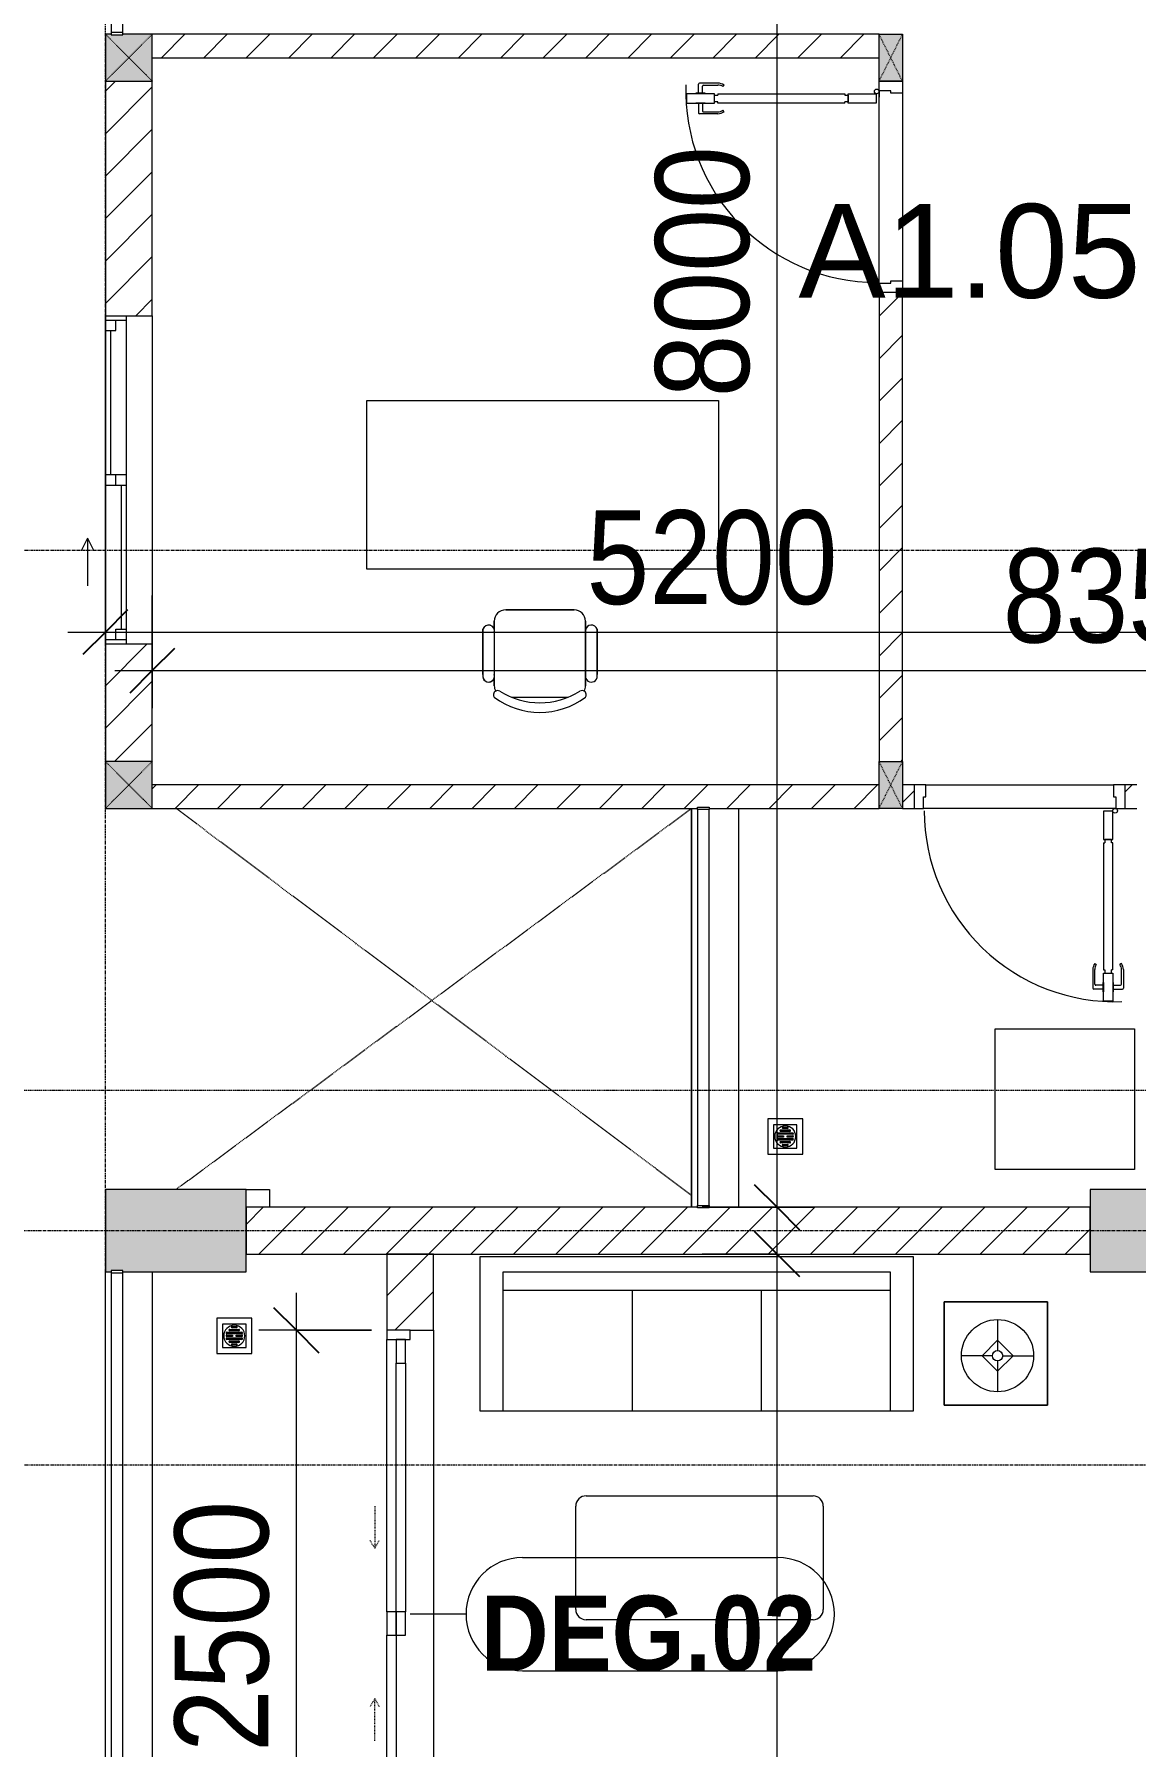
# Model space of a CAD drawing. Header units: millimetres. Extents: x 1591 to 239243, y -15958 to 82755.
# Drawn here: x 135348 to 140046, y 23337 to 30637 of the extents above; entities that cross this region are included whole.
import ezdxf

# ---------------------------------------------------------------- set-up
doc = ezdxf.new("R2010")
doc.units = ezdxf.units.MM
for name, pattern in [('Dash Dot 3_16_', [7.9375, 4.7625, -1.5875, 0, -1.5875]), ('Dash_2_', [6, 3, -3]), ('Demolished', [7.14375, 4.7625, -2.38125]), ('Grid Line', [22.225, 12.7, -3.175, 3.175, -3.175])]:
    doc.linetypes.add(name, pattern=pattern)
for name, color, linetype, lineweight in [('0-1', 250, 'Continuous', 5), ('A-ANNO-DIMS', 211, 'Continuous', 9), ('A-ANNO-DIMS-160', 211, 'Continuous', 9), ('A-AREA-IDEN', 2, 'Continuous', 9), ('A-DETL-DEMO', 6, 'Demolished', 9), ('A-DETL-GENF-1', 9, 'Continuous', 9), ('A-DOOR', 31, 'Continuous', 9), ('A-DOOR-1', 254, 'Continuous', 9), ('A-DOOR-2', 9, 'Continuous', 9), ('A-DOOR-FRAM', 31, 'Continuous', 9), ('A-DOOR-HDLN', 31, 'Dash_2_', 9), ('A-DOOR-IDEN', 31, 'Continuous', 9), ('A-FLOR-1', 7, 'Continuous', 9), ('A-FLOR-2', 9, 'Continuous', 9), ('A-FLOR-HRAL', 11, 'Continuous', 9), ('A-FLOR-HRAL-1', 254, 'Continuous', 9), ('A-FLOR-HRAL-2', 9, 'Continuous', 9), ('A-GLAZ', 151, 'Continuous', 9), ('A-WALL', 113, 'Continuous', 9), ('A-WALL-1', 253, 'Continuous', 18), ('A-WALL-2', 9, 'Continuous', 9), ('A-WALL-3', 113, 'Continuous', 18), ('A-WALL-PATT-1', 10, 'Continuous', 9), ('A-WALL-PATT-2', 111, 'Continuous', 9), ('G-ANNO-SYMB-1', 111, 'Dash Dot 3_16_', 18), ('G-IMPT-1', 254, 'Continuous', 9), ('I-FURN', 30, 'Continuous', 9), ('I-FURN-1', 254, 'Continuous', 9), ('M-EQPM-1', 254, 'Continuous', 9), ('S-COLS', 52, 'Continuous', 9), ('S-COLS-1', 52, 'Continuous', 5), ('S-COLS-2', 250, 'Continuous', 18), ('S-COLS-3', 7, 'Continuous', 9), ('S-COLS-4', 254, 'Continuous', 9), ('S-COLS-5', 253, 'Continuous', 18), ('S-COLS-6', 52, 'Continuous', 18), ('S-COLS-HDLN', 52, 'Dash_2_', 9), ('S-COLS-HDLN-1', 9, 'Dash_2_', 9), ('S-GRID-1', 1, 'Grid Line', 9)]:
    doc.layers.add(name, color=color, linetype=linetype, lineweight=lineweight)
doc.styles.add('Arial_9', font='arial_0.ttf', dxfattribs={"height": 400})
doc.styles.add('Arial_B_4', font='arialbd_0.ttf', dxfattribs={"width": 0.9, "height": 320})
doc.styles.add('UTM Avo', font='UTM Avo.ttf', dxfattribs={"width": 0.9, "height": 400})
doc.dimstyles.new('1_Dim_chi_tiet_2_5', dxfattribs={"dimscale": 304.8, "dimtxt": 399.720379, "dimasz": 0.629921, "dimexe": 0.524934, "dimexo": 0.0625, "dimgap": 0.052493, "dimtad": 1, "dimdec": 0, "dimrnd": 5, "dimzin": 0, "dimdsep": 46, "dimtxsty": 'UTM Avo', "dimblk1": 'OBLIQUE', "dimblk2": 'OBLIQUE', "dimsah": 1, "dimcen": 0.09, "dimdle": 0.524934, "dimazin": 0, "dimtfac": 1, "dimtdec": 4, "dimtix": 1, "dimtmove": 0, "dimatfit": 3, "dimfxl": 1.049869, "dimfxlon": 1, "dimtvp": 1, "dimtolj": 1, "dimtzin": 0, "dimarcsym": 2})
doc.dimstyles.new('1_Dim_chi_tiet_2_5_1', dxfattribs={"dimscale": 304.8, "dimtxt": 399.720379, "dimasz": 0.629921, "dimexe": 0.524934, "dimexo": 0.0625, "dimgap": 0.052493, "dimtad": 1, "dimdec": 0, "dimrnd": 5, "dimzin": 0, "dimdsep": 46, "dimtxsty": 'UTM Avo', "dimblk1": 'OBLIQUE', "dimblk2": 'OBLIQUE', "dimsah": 1, "dimcen": 0.09, "dimdle": 0.524934, "dimazin": 0, "dimtfac": 1, "dimtdec": 4, "dimtix": 1, "dimtmove": 0, "dimatfit": 3, "dimfxl": 1.049869, "dimfxlon": 1, "dimtvp": 1, "dimtolj": 1, "dimtzin": 0, "dimarcsym": 2})
pattern_1 = [(45, (0, 0), (-90.50967, 90.50967), [])]
pattern_2 = [(45, (101998.83, 0), (-90.50967, 90.50967), [])]

# ---------------------------------------------------------------- blocks, each defined once
blk = doc.blocks.new('NCV_TKTC_KET CAU_rvt-1-TKCS_MB TẦNG 5')
at = {"layer": 'S-COLS-1'}
for points in [[(33652.6, 25361.9), (33677.6, 25361.9), (33677.6, 25366.9), (33727.6, 25366.9), (33727.6, 25361.9), (34252.6, 25361.9), (34252.6, 25711.9), (33652.6, 25711.9), (33652.6, 25636.8)], [(37852.6, 25361.9), (38852.6, 25361.9), (38852.6, 25711.9), (37852.6, 25711.9), (37852.6, 25361.9)]]:
    blk.add_hatch(color=256, dxfattribs=at).paths.add_polyline_path(points)
at = {"layer": 'A-FLOR-1'}
for p, q in [((33652.6, 30437.4), (33652.6, 27536.9)), ((36152.5, 27336.9), (36152.5, 25636.9))]:
    blk.add_line(p, q, dxfattribs=at)
at = {"layer": 'S-COLS-2'}
for p, q in [((34252.6, 25711.9), (33652.6, 25711.9)), ((33652.6, 25711.9), (33652.6, 25361.9)), ((34252.6, 25361.9), (34252.6, 25711.9)), ((38852.6, 25711.9), (37852.6, 25711.9)), ((37852.6, 25711.9), (37852.6, 25361.9)), ((33652.6, 25361.9), (33677.6, 25361.9)), ((33727.6, 25361.9), (34252.6, 25361.9)), ((37852.6, 25361.9), (38852.6, 25361.9))]:
    blk.add_line(p, q, dxfattribs=at)
at = {"layer": 'S-COLS-3'}
for p, q in [((34252.6, 25711.9), (34352.6, 25711.9)), ((34352.6, 25711.9), (34352.6, 25686.9)), ((34352.6, 25686.9), (34352.6, 25636.9))]:
    blk.add_line(p, q, dxfattribs=at)
blk = doc.blocks.new('DOOR_CW_01 CANH MO-PANEL KINH - DIW_01-900x2200-CỬA GỖ VÂN LAMINATE-553375-TKCS_MB TẦNG 5')
at = {"layer": 'A-DETL-GENF-1'}
for p, q in [((-397, -182), (-397, -62)), ((-397, -62), (-357, -62)), ((-357, -62), (-357, -182)), ((-357, -182), (-397, -182)), ((-397, -196), (-391, -196)), ((-397, -738), (-397, -196)), ((-391, -196), (-391, -182)), ((-391, -182), (-363, -182)), ((-363, -182), (-363, -196)), ((-357, -196), (-363, -196)), ((-357, -196), (-357, -738)), ((-433.9, -711.2), (-427.3, -715.8)), ((-320.1, -711.2), (-326.7, -715.8)), ((-442, -737), (-442, -816.5)), ((-434, -799.5), (-434, -737)), ((-399, -792.2), (-399, -831.8)), ((-397, -792.2), (-399, -792.2)), ((-397, -738), (-391, -738)), ((-357, -752), (-397, -752)), ((-397, -752), (-397, -872)), ((-397, -792.2), (-397, -831.8)), ((-391, -752), (-391, -738)), ((-363, -752), (-391, -752)), ((-357, -738), (-363, -738)), ((-363, -738), (-363, -752)), ((-357, -872), (-357, -752)), ((-357, -792.2), (-357, -831.8)), ((-357, -792.2), (-355, -792.2)), ((-355, -792.2), (-355, -831.8)), ((-320, -799.5), (-320, -737)), ((-312, -737), (-312, -816.5)), ((-399, -820.5), (-438, -820.5)), ((-399, -803.5), (-430, -803.5)), ((-399, -831.8), (-397, -831.8)), ((-397, -872), (-357, -872)), ((-355, -831.8), (-357, -831.8)), ((-355, -803.5), (-324, -803.5)), ((-355, -820.5), (-316, -820.5))]:
    blk.add_line(p, q, dxfattribs=at)
blk.add_circle((-407, -60), 10, dxfattribs=at)
for centre, radius, start, end in [((-407, -60), 814, 268, 0), ((-397, -737), 45, 145, 180), ((-397, -737), 37, 145, 180), ((-357, -737), 37, 0, 35), ((-357, -737), 45, 360, 35), ((-430, -799.5), 4, 180, 270), ((-324, -799.5), 4, 270, 0), ((-438, -816.5), 4, 180, 270), ((-316, -816.5), 4, 270, 0)]:
    blk.add_arc(centre, radius, start, end, dxfattribs=at)
at = {"layer": 'A-DOOR-2'}
for p, q in [((-450, -50), (-450, 50)), ((-450, 50), (-400, 50)), ((-400, 50), (-400, 0)), ((400, 0), (400, 50)), ((400, 50), (450, 50)), ((450, 50), (450, -50)), ((-410, -50), (-450, -50)), ((-410, 0), (-410, -50)), ((-400, 0), (-410, 0)), ((-407, -50), (-382, -50)), ((410, 0), (400, 0)), ((410, -50), (410, 0)), ((450, -50), (410, -50))]:
    blk.add_line(p, q, dxfattribs=at)
blk = doc.blocks.new('BAN LV A - BAN LV A_dwg_ban hoc2-348006-TKCS_MB TẦNG 5')
at = {"layer": 'I-FURN'}
for p, q in [((-194.4, 388.8), (-194.4, 113.4)), ((145.8, 437.4), (-145.8, 437.4)), ((194.4, 113.4), (194.4, 388.8)), ((-243, 354.4), (-243, 162)), ((194.4, 351.4), (194.4, 150.8)), ((243.7, 162), (243.7, 354.4)), ((-120.5, 64.8), (120.5, 64.8))]:
    blk.add_line(p, q, dxfattribs=at)
at = {"layer": 'I-FURN', "flags": 128}
blk.add_lwpolyline([(-737.8, 610.5), (-737.8, 1330.5), (-154.9, 1330.5), (762.2, 1330.5), (762.2, 610.5)], close=True, dxfattribs=at)
at = {"layer": 'I-FURN'}
for centre, radius, start, end in [((-218.7, 347.3), 25.3, 343.7398, 163.7398), ((-145.8, 388.8), 48.6, 90, 180), ((145.8, 388.8), 48.6, 360, 90), ((219.4, 347.3), 25.3, 16.2602, 170.70537), ((-218.7, 154.9), 25.3, 163.7398, 16.2602), ((219.4, 154.9), 25.3, 189.29463, 16.2602), ((-180.2, 75.4), 17.8, 57.97259, 216.69006), ((-145.8, 113.4), 48.6, 180, 207.58444), ((0, 359.3), 318.2, 237.57575, 302.42425), ((180.2, 75.4), 17.8, 323.30994, 122.02741), ((145.8, 113.4), 48.6, 332.41556, 0), ((0, 324), 324, 233.1301, 306.8699)]:
    blk.add_arc(centre, radius, start, end, dxfattribs=at)
blk = doc.blocks.new('BAN LV A - BAN LV A_dwg-348005-TKCS_MB TẦNG 5')
at = {"extrusion": (0, 0, -1), "zscale": -1, "rotation": 180}
blk.add_blockref('BAN LV A - BAN LV A_dwg_ban hoc2-348006-TKCS_MB TẦNG 5', (-729, 1383.7), dxfattribs=at)
blk = doc.blocks.new('BAN LV A - BAN LV A-401069-TKCS_MB TẦNG 5')
at = {"layer": 'I-FURN-1'}
for p, q in [((-8.8, -53.2), (1491.2, -53.2)), ((-8.8, -773.2), (-8.8, -53.2)), ((1491.2, -53.2), (1491.2, -773.2)), ((1491.2, -773.2), (-8.8, -773.2)), ((583.2, -946.3), (874.8, -946.3)), ((534.6, -1029.3), (534.6, -994.9)), ((923.4, -994.9), (923.4, -1032.3)), ((486, -1221.7), (486, -1029.3)), ((972.7, -1029.3), (972.7, -1221.7)), ((534.6, -1270.3), (534.6, -1235.9)), ((923.4, -1232.9), (923.4, -1270.3))]:
    blk.add_line(p, q, dxfattribs=at)
for centre, radius, start, end in [((583.2, -994.9), 48.6, 90, 180), ((874.8, -994.9), 48.6, 0, 90), ((510.3, -1036.4), 25.3, 16.2602, 163.7398), ((948.4, -1036.4), 25.3, 16.2602, 170.70537), ((510.3, -1228.8), 25.3, 163.7398, 343.7398), ((948.4, -1228.8), 25.3, 189.29463, 16.2602), ((548.9, -1308.3), 17.8, 119.40397, 216.69006), ((583.2, -1270.3), 48.6, 180, 207.58444), ((874.8, -1270.3), 48.6, 332.41556, 0), ((909.2, -1308.3), 17.8, 323.30994, 60.59603), ((729, -1059.7), 324, 233.1301, 306.8699)]:
    blk.add_arc(centre, radius, start, end, dxfattribs=at)
at = {"extrusion": (0, 0, -1), "zscale": -1, "rotation": 180}
blk.add_blockref('BAN LV A - BAN LV A_dwg-348005-TKCS_MB TẦNG 5', (0, 0), dxfattribs=at)
blk = doc.blocks.new('MAY GIAT - MAY GIAT_dwg-348053-TKCS_MB TẦNG 5')
at = {"layer": 'G-IMPT-1', "flags": 128}
blk.add_lwpolyline([(5, 596.6), (5, 2.3), (605, 2.3), (605, 596.6)], close=True, dxfattribs=at)
blk = doc.blocks.new('MAY GIAT - MAY GIAT-401071-TKCS_MB TẦNG 5')
at = {"layer": 'I-FURN-1'}
for p, q in [((5, -2.3), (605, -2.3)), ((5, -596.6), (5, -2.3)), ((605, -2.3), (605, -596.6)), ((605, -596.6), (5, -596.6))]:
    blk.add_line(p, q, dxfattribs=at)
at = {"extrusion": (0, 0, -1), "zscale": -1, "rotation": 180}
blk.add_blockref('MAY GIAT - MAY GIAT_dwg-348053-TKCS_MB TẦNG 5', (0, 0), dxfattribs=at)
blk = doc.blocks.new('THU NUOC - THU NUOC-461820-TKCS_MB TẦNG 5')
at = {"layer": 'M-EQPM-1'}
for p, q in [((-66.3, 70.6), (-66.3, -79.4)), ((83.7, 70.6), (-66.3, 70.6)), ((58.7, 45.6), (-41.3, 45.6)), ((-41.3, 45.6), (-41.3, -54.4)), ((-23.3, 10.8), (40.9, 10.8)), ((40.9, 4.8), (-23.3, 4.8)), ((-11, 23.3), (28.5, 23.3)), ((28.5, 17.3), (-11, 17.3)), ((-1.1, 35.6), (18.5, 35.6)), ((18.5, 29.6), (-1.1, 29.6)), ((58.7, -54.4), (58.7, 45.6)), ((83.7, -79.4), (83.7, 70.6)), ((-41.3, -54.4), (58.7, -54.4)), ((-23.3, -1.2), (0.7, -1.2)), ((0.7, -7.2), (-23.3, -7.2)), ((-23.3, -13.6), (40.9, -13.6)), ((40.9, -19.6), (-23.3, -19.6)), ((-11, -26.1), (28.5, -26.1)), ((28.5, -32.1), (-11, -32.1)), ((-1.1, -38.5), (18.5, -38.5)), ((18.5, -44.5), (-1.1, -44.5)), ((0.7, -1.2), (0.7, -7.2)), ((16.7, -1.2), (40.9, -1.2)), ((16.7, -7.2), (16.7, -1.2)), ((40.9, -7.2), (16.7, -7.2)), ((-66.3, -79.4), (83.7, -79.4))]:
    blk.add_line(p, q, dxfattribs=at)
for centre, radius, start, end in [((8.7, -4.4), 45, 0, 180), ((8.7, -4.4), 45, 0, 180), ((-23.3, 7.8), 3, 90, 270), ((-11, 20.3), 3, 90, 270), ((-1.1, 32.6), 3, 90, 270), ((18.5, 32.6), 3, 270, 90), ((28.5, 20.3), 3, 270, 90), ((40.9, 7.8), 3, 270, 90), ((8.7, -4.4), 45, 180, 360), ((8.7, -4.4), 45, 180, 360), ((-23.3, -4.2), 3, 90, 270), ((-23.3, -16.6), 3, 90, 270), ((-11, -29.1), 3, 90, 270), ((-1.1, -41.5), 3, 90, 270), ((18.5, -41.5), 3, 270, 90), ((28.5, -29.1), 3, 270, 90), ((40.9, -4.2), 3, 270, 90), ((40.9, -16.6), 3, 270, 90)]:
    blk.add_arc(centre, radius, start, end, dxfattribs=at)
blk = doc.blocks.new('Railing - 50 x 10mm-901205-TKCS_MB TẦNG 5')
at = {"layer": 'A-FLOR-HRAL-2'}
for p, q in [((25, 5), (-25, 5)), ((-25, 5), (-25, -5)), ((25, -5), (25, 5)), ((-25, -5), (25, -5))]:
    blk.add_line(p, q, dxfattribs=at)
blk = doc.blocks.new('Railing - Railing-884005-TKCS_MB TẦNG 5')
at = {"layer": 'A-FLOR-HRAL-2'}
for p, q in [((13269.1, 18071.7), (13269.1, 16382.9)), ((13319.1, 16382.9), (13319.1, 18071.7))]:
    blk.add_line(p, q, dxfattribs=at)
at = {"extrusion": (0, 0, -1), "zscale": -1, "rotation": 180}
for p in [(-13294.1, 18076.7), (-13294.1, 16377.9)]:
    blk.add_blockref('Railing - 50 x 10mm-901205-TKCS_MB TẦNG 5', p, dxfattribs=at)
blk = doc.blocks.new('G1_SOF - BO TRU - 100x200-746114-TKCS_MB TẦNG 5')
at = {"layer": 'S-COLS'}
blk.add_hatch(color=256, dxfattribs=at).paths.add_polyline_path([(50, -100), (50, 100), (-50, 100), (-50, -100)])
at = {"layer": 'S-COLS-5'}
for p, q in [((-50, 100), (50, 100)), ((-50, -100), (-50, 100)), ((50, 100), (50, -100)), ((50, -100), (-50, -100))]:
    blk.add_line(p, q, dxfattribs=at)
at = {"layer": 'S-COLS-HDLN-1'}
for p, q in [((50, -100), (-50, 100)), ((-50, -100), (50, 100))]:
    blk.add_line(p, q, dxfattribs=at)
blk = doc.blocks.new('DOOR_CW_01 CANH MO-PANEL KINH - DIG_01-900x2200-CỬA NHÔM KÍNH-901226-TKCS_MB TẦNG 5')
at = {"layer": 'A-DETL-GENF-1'}
for p, q in [((-442, 737), (-442, 816.5)), ((-399, 820.5), (-438, 820.5)), ((-399, 803.5), (-430, 803.5)), ((-399, 831.8), (-397, 831.8)), ((-399, 792.2), (-399, 831.8)), ((-397, 872), (-357, 872)), ((-397, 752), (-397, 872)), ((-397, 792.2), (-397, 831.8)), ((-357, 872), (-357, 752)), ((-357, 792.2), (-357, 831.8)), ((-355, 831.8), (-357, 831.8)), ((-355, 792.2), (-355, 831.8)), ((-355, 820.5), (-316, 820.5)), ((-355, 803.5), (-324, 803.5)), ((-312, 737), (-312, 816.5)), ((-434, 799.5), (-434, 737)), ((-397, 792.2), (-399, 792.2)), ((-357, 752), (-397, 752)), ((-397, 738), (-391, 738)), ((-397, 738), (-397, 196)), ((-363, 752), (-391, 752)), ((-391, 752), (-391, 738)), ((-363, 738), (-363, 752)), ((-357, 738), (-363, 738)), ((-357, 792.2), (-355, 792.2)), ((-357, 196), (-357, 738)), ((-320, 799.5), (-320, 737)), ((-433.9, 711.2), (-427.3, 715.8)), ((-320.1, 711.2), (-326.7, 715.8)), ((-397, 196), (-391, 196)), ((-357, 182), (-397, 182)), ((-397, 182), (-397, 62)), ((-391, 196), (-391, 182)), ((-391, 182), (-363, 182)), ((-357, 196), (-363, 196)), ((-363, 182), (-363, 196)), ((-357, 62), (-357, 182)), ((-397, 62), (-357, 62))]:
    blk.add_line(p, q, dxfattribs=at)
blk.add_circle((-407, 60), 10, dxfattribs=at)
for centre, radius, start, end in [((-438, 816.5), 4, 90, 180), ((-407, 60), 814, 360, 92), ((-430, 799.5), 4, 90, 180), ((-324, 799.5), 4, 360, 90), ((-316, 816.5), 4, 0, 90), ((-397, 737), 45, 180, 215), ((-397, 737), 37, 180, 215), ((-357, 737), 37, 325, 0), ((-357, 737), 45, 325, 0)]:
    blk.add_arc(centre, radius, start, end, dxfattribs=at)
at = {"layer": 'A-DOOR-2'}
for p, q in [((-410, 50), (-450, 50)), ((-450, 50), (-450, -50)), ((-410, 0), (-410, 50)), ((-400, 0), (-410, 0)), ((-407, 50), (-382, 50)), ((-400, -50), (-400, 0)), ((410, 0), (400, 0)), ((400, 0), (400, -50)), ((450, 50), (410, 50)), ((410, 50), (410, 0)), ((450, -50), (450, 50)), ((-450, -50), (-400, -50)), ((400, -50), (450, -50))]:
    blk.add_line(p, q, dxfattribs=at)
blk = doc.blocks.new('LOBBY_SOFA_1 - LOBBY_SOFA_1-901228-TKCS_MB TẦNG 5')
at = {"layer": 'I-FURN'}
for p, q in [((-2128.3, 1548.5), (-1160.3, 1548.5)), ((-2172.3, 1064.5), (-2172.3, 1504.5)), ((-1116.3, 1504.5), (-1116.3, 1064.5)), ((-1160.3, 1020.5), (-2128.3, 1020.5)), ((-2556, 660), (-708, 660)), ((-2556, 0), (-2556, 660)), ((-2457, 66), (-2457, 660)), ((-1907, 143), (-1907, 660)), ((-1357, 143), (-1357, 660)), ((-807, 660), (-807, 66)), ((-708, 660), (-708, 0)), ((-2688.2, 633.5), (-3128.2, 633.5)), ((-3128.2, 633.5), (-3128.2, 193.5)), ((-2688.2, 193.5), (-2688.2, 633.5)), ((-2915.4, 445), (-2915.4, 577)), ((-2981.4, 423), (-2915.4, 489)), ((-2915.4, 489), (-2849.4, 423)), ((-2937.4, 423), (-3069.4, 423)), ((-2915.4, 357), (-2981.4, 423)), ((-2849.4, 423), (-2915.4, 357)), ((-2915.4, 269), (-2915.4, 401)), ((-2893.4, 423), (-2761.4, 423)), ((-3128.2, 193.5), (-2688.2, 193.5)), ((-807, 143), (-2457, 143)), ((-708, 0), (-2556, 0)), ((-807, 66), (-2457, 66))]:
    blk.add_line(p, q, dxfattribs=at)
for radius in [154, 22]:
    blk.add_circle((-2915.4, 423), radius, dxfattribs=at)
for centre, start, end in [((-2128.3, 1504.5), 90, 180), ((-1160.3, 1504.5), 0, 90), ((-2128.3, 1064.5), 180, 270), ((-1160.3, 1064.5), 270, 0)]:
    blk.add_arc(centre, 44, start, end, dxfattribs=at)
at = {"layer": 'I-FURN-1'}
for p, q in [((-2128.3, 1548.5), (-1160.3, 1548.5)), ((-2172.3, 1064.5), (-2172.3, 1504.5)), ((-1116.3, 1504.5), (-1116.3, 1064.5)), ((-1160.3, 1020.5), (-2128.3, 1020.5)), ((-2556, 660), (-708, 660)), ((-2556, 0), (-2556, 660)), ((-708, 660), (-708, 0)), ((-3128.2, 633.5), (-2688.2, 633.5)), ((-3128.2, 193.5), (-3128.2, 633.5)), ((-2688.2, 633.5), (-2688.2, 193.5)), ((-2688.2, 193.5), (-3128.2, 193.5)), ((-708, 0), (-2556, 0))]:
    blk.add_line(p, q, dxfattribs=at)
for centre, start, end in [((-2128.3, 1504.5), 90, 180), ((-1160.3, 1504.5), 0, 90), ((-2128.3, 1064.5), 180, 270), ((-1160.3, 1064.5), 270, 0)]:
    blk.add_arc(centre, 44, start, end, dxfattribs=at)
blk = doc.blocks.new('NCV_TKTC_TANG 5_rvt-1-TKCS_MB TẦNG 5')
at = {"layer": 'A-WALL-PATT-1'}
h = blk.add_hatch(dxfattribs=at)
h.set_pattern_fill('FP_1', color=256, style=0, pattern_type=2)
h.set_pattern_definition(pattern_1)
h.paths.add_polyline_path([(36952.6, 30536.9), (36952.6, 30636.9), (33852.6, 30636.9), (33852.6, 30536.9), (36771.2, 30536.9)])
h = blk.add_hatch(dxfattribs=at)
h.set_pattern_fill('FP_1', color=256, style=0, pattern_type=2)
h.set_pattern_definition(pattern_1)
h.paths.add_polyline_path([(36957.1, 27537.4), (37052.6, 27537.4), (37052.6, 29536.5), (36952.6, 29536.5), (36952.6, 27537.4)])
h = blk.add_hatch(dxfattribs=at)
h.set_pattern_fill('FP_1', color=256, style=0, pattern_type=2)
h.set_pattern_definition(pattern_1)
h.paths.add_polyline_path([(36771.2, 27336.9), (36952.6, 27336.9), (36952.6, 27436.9), (33852.6, 27436.9), (33852.6, 27336.9), (36177.6, 27336.9), (36177.6, 27342.4), (36227.6, 27342.4), (36227.6, 27336.9), (36352.6, 27336.9)])
h = blk.add_hatch(dxfattribs=at)
h.set_pattern_fill('FP_1', color=256, style=0, pattern_type=2)
h.set_pattern_definition(pattern_1)
h.paths.add_polyline_path([(38052.6, 27336.9), (38052.6, 27436.9), (38002.6, 27436.9), (38002.6, 27336.9)])
h.paths.add_polyline_path([(37052.6, 27336.9), (37102.6, 27336.9), (37102.6, 27436.9), (37052.6, 27436.2), (37052.6, 27386.9)])
at = {"layer": 'A-FLOR-2'}
for p, q in [((36952.6, 29576.5), (36952.6, 30396.5)), ((37052.6, 30386.5), (37052.6, 29586.5)), ((37152.6, 27436.9), (37952.6, 27436.9)), ((35052.6, 25112.4), (35052.6, 22612.4))]:
    blk.add_line(p, q, dxfattribs=at)
at = {"layer": 'A-WALL-1'}
for p, q in [((36952.6, 30636.9), (33852.6, 30636.9)), ((33852.6, 30536.9), (36952.6, 30536.9)), ((36952.6, 29536.5), (36952.6, 27537.4)), ((37052.6, 27537.4), (37052.6, 29536.5)), ((36952.6, 27537.4), (37052.6, 27537.4)), ((36952.6, 27436.9), (33852.6, 27436.9)), ((37102.6, 27436.9), (37052.6, 27436.9)), ((38052.6, 27436.9), (38002.6, 27436.9)), ((33852.6, 27336.9), (36177.6, 27336.9)), ((36227.6, 27336.9), (36952.6, 27336.9)), ((37052.6, 27336.9), (37102.6, 27336.9)), ((38002.6, 27336.9), (38052.6, 27336.9))]:
    blk.add_line(p, q, dxfattribs=at)
at = {"layer": 'A-WALL-2'}
for p, q in [((36952.6, 29576.5), (36952.6, 30396.5)), ((37052.6, 30386.5), (37052.6, 29586.5)), ((37152.6, 27436.9), (37952.6, 27436.9)), ((36152.6, 25636.9), (36152.6, 27336.9)), ((36352.6, 27336.9), (36352.6, 25636.9)), ((37962.6, 27336.9), (37142.6, 27336.9))]:
    blk.add_line(p, q, dxfattribs=at)
at = {"layer": 'A-DOOR-1'}
for name, p, rotation in [('DOOR_CW_01 CANH MO-PANEL KINH - DIW_01-900x2200-CỬA GỖ VÂN LAMINATE-553375-TKCS_MB TẦNG 5', (37002.6, 29986.5), 270.0000000000007), ('DOOR_CW_01 CANH MO-PANEL KINH - DIG_01-900x2200-CỬA NHÔM KÍNH-901226-TKCS_MB TẦNG 5', (37552.6, 27386.9), 180)]:
    blk.add_blockref(name, p, dxfattribs=dict(at, rotation=rotation))
at = {"layer": 'A-FLOR-HRAL-1'}
blk.add_blockref('Railing - Railing-884005-TKCS_MB TẦNG 5', (22908.5, 9260.7), dxfattribs=at)
at = {"layer": 'I-FURN-1'}
blk.add_blockref('BAN LV A - BAN LV A-401069-TKCS_MB TẦNG 5', (34776.9, 29129.7), dxfattribs=at)
for name, p, rotation in [('MAY GIAT - MAY GIAT-401071-TKCS_MB TẦNG 5', (38044.8, 26402.4), 270.0000000000009), ('LOBBY_SOFA_1 - LOBBY_SOFA_1-901228-TKCS_MB TẦNG 5', (34542.6, 25426.9), 180)]:
    blk.add_blockref(name, p, dxfattribs=dict(at, rotation=rotation))
at = {"layer": 'M-EQPM-1'}
for p in [(36543.9, 25943), (34193.8, 25093)]:
    blk.add_blockref('THU NUOC - THU NUOC-461820-TKCS_MB TẦNG 5', p, dxfattribs=at)
at = {"layer": 'S-COLS-4'}
for p in [(37002.6, 30536.9), (37002.6, 27436.9)]:
    blk.add_blockref('G1_SOF - BO TRU - 100x200-746114-TKCS_MB TẦNG 5', p, dxfattribs=at)
blk = doc.blocks.new('G1_SOF - BO TRU - 200x200-3055083-TKCS_MB TẦNG 5')
at = {"layer": 'S-COLS'}
blk.add_hatch(color=256, dxfattribs=at).paths.add_polyline_path([(100, -100), (100, 100), (-100, 100), (-100, -100), (8.4, -100)])
at = {"layer": 'S-COLS-6'}
for p, q in [((100, 100), (-100, 100)), ((-100, 100), (-100, -100)), ((100, -100), (100, 100)), ((-100, -100), (100, -100))]:
    blk.add_line(p, q, dxfattribs=at)
at = {"layer": 'S-COLS-HDLN'}
for p, q in [((100, 100), (-100, -100)), ((-100, 100), (100, -100))]:
    blk.add_line(p, q, dxfattribs=at)
blk = doc.blocks.new('G1_SOF - BO TRU - 200x200-V34-TKCS_MB TẦNG 5')
at = {"layer": 'S-COLS'}
blk.add_hatch(color=256, dxfattribs=at).paths.add_polyline_path([(-100, -100), (100, -100), (100, 100), (-25, 99.6), (-25, 96.6), (-75, 96.6), (-75, 100), (-100, 99.6), (-100, -0.4)])
at = {"layer": 'S-COLS-6'}
for p, q in [((-75, 100), (-100, 100)), ((-100, 100), (-100, -100)), ((100, 100), (-25, 100)), ((100, -100), (100, 100)), ((-100, -100), (100, -100))]:
    blk.add_line(p, q, dxfattribs=at)
at = {"layer": 'S-COLS-HDLN'}
for p, q in [((100, 100), (-100, -100)), ((-100, 100), (100, -100))]:
    blk.add_line(p, q, dxfattribs=at)
blk = doc.blocks.new('1_FAMILY RVT - W01-WxH 1400x1400xmm-411185-TKCS_MB TẦNG 5')
at = {"layer": 'A-GLAZ'}
for p, q in [((-700, 103.81), (700, 103.81)), ((-700, -96.19), (-700, 103.81)), ((700, 103.81), (700, -96.19)), ((-700, -7.29), (-680.95, -7.29)), ((-680.95, -7.29), (-22.225, -7.29)), ((-680.95, -96.19), (-680.95, -7.29)), ((-636.5, -51.74), (-680.95, -51.74)), ((-636.5, -96.19), (-636.5, -51.74)), ((-22.225, -7.29), (22.225, -7.29)), ((-22.225, -7.29), (-22.225, -96.19)), ((22.225, -51.74), (-22.225, -51.74)), ((22.225, -7.29), (636.5, -7.29)), ((22.225, -96.19), (22.225, -7.29)), ((22.225, -29.515), (636.5, -29.515)), ((636.5, -7.29), (700, -7.29)), ((636.5, -51.74), (636.5, -7.29)), ((680.95, -51.74), (636.5, -51.74)), ((680.95, -96.19), (680.95, -7.29)), ((700, -96.19), (-700, -96.19)), ((-700, -96.19), (-636.5, -96.19)), ((-636.5, -73.965), (-22.225, -73.965)), ((-636.5, -96.19), (-22.225, -96.19)), ((-22.225, -96.19), (22.225, -96.19)), ((22.225, -96.19), (680.95, -96.19)), ((680.95, -96.19), (700, -96.19)), ((248.4, -172.39), (299.2, -146.99)), ((248.4, -172.39), (299.2, -197.79)), ((248.4, -172.39), (451.6, -172.39))]:
    blk.add_line(p, q, dxfattribs=at)
blk = doc.blocks.new('Railing - 50 x 10mm-1251311-TKCS_MB TẦNG 5')
at = {"layer": 'A-FLOR-HRAL'}
for p, q in [((25, 5), (-25, 5)), ((-25, 5), (-25, -5)), ((25, -5), (25, 5)), ((-25, -5), (25, -5))]:
    blk.add_line(p, q, dxfattribs=at)
blk = doc.blocks.new('Railing - Railing-3262663-TKCS_MB TẦNG 5')
at = {"layer": 'A-FLOR-HRAL'}
for p, q in [((33677.6, 33481.9), (33677.6, 30644)), ((33727.6, 30644), (33727.6, 33481.9))]:
    blk.add_line(p, q, dxfattribs=at)
for p in [(33702.6, 33486.9), (33702.6, 30639)]:
    blk.add_blockref('Railing - 50 x 10mm-1251311-TKCS_MB TẦNG 5', p)
blk = doc.blocks.new('Railing - Railing-3262680-TKCS_MB TẦNG 5')
at = {"layer": 'A-FLOR-HRAL'}
for p, q in [((33677.6, 25356.9), (33677.6, 22442.4)), ((33727.6, 22442.4), (33727.6, 25356.9))]:
    blk.add_line(p, q, dxfattribs=at)
for p in [(33702.6, 25361.9), (33702.6, 22437.4)]:
    blk.add_blockref('Railing - 50 x 10mm-1251311-TKCS_MB TẦNG 5', p)
blk = doc.blocks.new('DEG_02-DEG_03 - DEG_02-2500x2400mm-CỬA ĐI 02 CÁNH TRƯỢT-625766-TKCS_MB TẦNG 5')
at = {"layer": 'A-DOOR'}
for p, q in [((-1110, 100), (-1210, 100)), ((-1210, 100), (-1210, 60)), ((-1110, 60), (-1110, 100)), ((-1110, 100), (-50, 100)), ((50, 100), (-50, 100)), ((-50, 100), (-50, 60)), ((50, 60), (50, 100)), ((-1210, 60), (-1110, 60)), ((-50, 60), (-1110, 60)), ((50, 60), (-50, 60)), ((-50, 60), (-50, 20)), ((-50, 60), (50, 60)), ((-50, 20), (50, 20)), ((50, 20), (50, 60)), ((50, 60), (1110, 60)), ((1110, 20), (50, 20)), ((1210, 60), (1110, 60)), ((1110, 60), (1110, 20)), ((1110, 20), (1210, 20)), ((1210, 20), (1210, 60))]:
    blk.add_line(p, q, dxfattribs=at)
at = {"layer": 'A-DOOR-FRAM'}
for p, q in [((-1210, 100), (-1250, 100)), ((-1250, 100), (-1250, 0)), ((-1210, 0), (-1210, 100)), ((1250, 100), (1210, 100)), ((1210, 100), (1210, 0)), ((1250, 0), (1250, 100)), ((-1250, 0), (-1210, 0)), ((1210, 0), (1250, 0))]:
    blk.add_line(p, q, dxfattribs=at)
at = {"layer": 'A-DOOR-HDLN'}
for p, q in [((-500.4, 151.1), (-320.4, 151.1)), ((-320.4, 151.1), (-355, 171.1)), ((-320.4, 151.1), (-355, 131.1)), ((320.4, 151.1), (355, 171.1)), ((320.4, 151.1), (355, 131.1)), ((500.4, 151.1), (320.4, 151.1))]:
    blk.add_line(p, q, dxfattribs=at)
blk = doc.blocks.new('DIMBLOCK29-TKCS_MB TẦNG 5')
at = {"layer": 'A-ANNO-DIMS-160', "lineweight": 25}
for p, q in [((138516.2, 33636.9), (138420.2, 33732.9)), ((138516.2, 33636.9), (138612.2, 33540.9)), ((138516.2, 25636.9), (138420.2, 25732.9)), ((138516.2, 25636.9), (138612.2, 25540.9))]:
    blk.add_line(p, q, dxfattribs=at)
at = {"layer": 'A-ANNO-DIMS-160'}
for p, q in [((138516.2, 25476.9), (138516.2, 33796.9)), ((138196.2, 33636.9), (138676.2, 33636.9)), ((138516.2, 33636.9), (138196.2, 33636.9)), ((138196.2, 25636.9), (138676.2, 25636.9)), ((138516.2, 25636.9), (138196.2, 25636.9))]:
    blk.add_line(p, q, dxfattribs=at)
at = {"layer": 'A-ANNO-DIMS-160', "color": 0, "insert": (137996.6, 29089.2), "char_height": 400, "width": 1314.636, "attachment_point": 1, "rotation": 90, "line_spacing_factor": 1.110334, "style": 'UTM Avo'}
blk.add_mtext('8000', dxfattribs=at)
blk = doc.blocks.new('_Oblique')
at = {"color": 0, "linetype": 'ByBlock', "lineweight": -2}
blk.add_line((-0.5, -0.5), (0.5, 0.5), dxfattribs=at)
blk = doc.blocks.new('DIMBLOCK41-TKCS_MB TẦNG 5')
at = {"layer": 'A-ANNO-DIMS-160'}
for p, q in [((138516.2, 17276.9), (138516.2, 25596.9)), ((138196.2, 25436.9), (138676.2, 25436.9)), ((138516.2, 25436.9), (138196.2, 25436.9)), ((138196.2, 17436.9), (138676.2, 17436.9)), ((138516.2, 17436.9), (138196.2, 17436.9))]:
    blk.add_line(p, q, dxfattribs=at)
at = {"layer": 'A-ANNO-DIMS-160', "lineweight": 25}
for p, q in [((138516.2, 25436.9), (138420.2, 25532.9)), ((138516.2, 25436.9), (138612.2, 25340.9)), ((138516.2, 17436.9), (138420.2, 17532.9)), ((138516.2, 17436.9), (138612.2, 17340.9))]:
    blk.add_line(p, q, dxfattribs=at)
at = {"layer": 'A-ANNO-DIMS-160', "color": 0, "insert": (137996.6, 20889.2), "char_height": 400, "width": 1314.636, "attachment_point": 1, "rotation": 90, "line_spacing_factor": 1.110334, "style": 'UTM Avo'}
blk.add_mtext('8000', dxfattribs=at)
blk = doc.blocks.new('STN_Door Tag - STN_Door Tag-1788670-TKCS_MB TẦNG 5')
at = {"layer": 'A-DOOR-IDEN'}
for p, q in [((-3.37, 1.495), (3.431, 1.495)), ((-3.37, -1.524), (3.431, -1.524))]:
    blk.add_line(p, q, dxfattribs=at)
for centre, start, end in [((-3.37, -0.015), 90, 270), ((3.431, -0.015), 270, 90)]:
    blk.add_arc(centre, 1.509, start, end, dxfattribs=at)
blk = doc.blocks.new('DIMBLOCK189-TKCS_MB TẦNG 5')
at = {"layer": 'A-ANNO-DIMS-160'}
for p, q in [((136466, 22452.4), (136466, 25272.4)), ((136786, 25112.4), (136306, 25112.4)), ((136466, 25112.4), (136786, 25112.4)), ((136786, 22612.4), (136306, 22612.4)), ((136466, 22612.4), (136786, 22612.4))]:
    blk.add_line(p, q, dxfattribs=at)
at = {"layer": 'A-ANNO-DIMS-160', "lineweight": 25}
for p, q in [((136466, 25112.4), (136370, 25208.4)), ((136466, 25112.4), (136562, 25016.4)), ((136466, 22612.4), (136370, 22708.4)), ((136466, 22612.4), (136562, 22516.4))]:
    blk.add_line(p, q, dxfattribs=at)
at = {"layer": 'A-ANNO-DIMS-160', "color": 0, "insert": (135946.4, 23314.6), "char_height": 400, "width": 1314.636, "attachment_point": 1, "rotation": 90, "line_spacing_factor": 1.110334, "style": 'UTM Avo'}
blk.add_mtext('2500', dxfattribs=at)
blk = doc.blocks.new('DIMBLOCK236-TKCS_MB TẦNG 5')
at = {"layer": 'A-ANNO-DIMS-160'}
for p, q in [((135651.4, 28408.5), (135651.4, 27928.5)), ((135651.4, 28088.5), (135651.4, 28408.5)), ((140851.4, 28408.5), (140851.4, 27928.5)), ((140851.4, 28088.5), (140851.4, 28408.5)), ((135491.4, 28088.5), (140851.4, 28088.5))]:
    blk.add_line(p, q, dxfattribs=at)
at = {"layer": 'A-ANNO-DIMS-160', "lineweight": 25}
for p, q in [((135651.4, 28088.5), (135747.4, 28184.5)), ((140851.4, 28088.5), (140947.4, 28184.5)), ((135651.4, 28088.5), (135555.4, 27992.5)), ((140851.4, 28088.5), (140755.4, 27992.5))]:
    blk.add_line(p, q, dxfattribs=at)
at = {"layer": 'A-ANNO-DIMS-160', "color": 0, "insert": (137703.6, 28608.1), "char_height": 400, "width": 1314.636, "attachment_point": 1, "line_spacing_factor": 1.110334, "style": 'UTM Avo'}
blk.add_mtext('5200', dxfattribs=at)
blk = doc.blocks.new('DIMBLOCK305-TKCS_MB TẦNG 5')
at = {"layer": 'A-ANNO-DIMS-160'}
for p, q in [((135851.5, 28244.6), (135851.5, 27764.6)), ((135851.5, 27924.6), (135851.5, 28244.6)), ((144201.4, 28244.6), (144201.4, 27764.6)), ((144201.4, 27924.6), (144201.4, 28244.6)), ((135691.5, 27924.6), (144361.4, 27924.6))]:
    blk.add_line(p, q, dxfattribs=at)
at = {"layer": 'A-ANNO-DIMS-160', "lineweight": 25}
for p, q in [((135851.5, 27924.6), (135947.5, 28020.6)), ((144201.4, 27924.6), (144297.4, 28020.6)), ((135851.5, 27924.6), (135755.5, 27828.6)), ((144201.4, 27924.6), (144105.4, 27828.6))]:
    blk.add_line(p, q, dxfattribs=at)
at = {"layer": 'A-ANNO-DIMS-160', "color": 0, "insert": (139478.7, 28444.2), "char_height": 400, "width": 1314.636, "attachment_point": 1, "line_spacing_factor": 1.110334, "style": 'UTM Avo'}
blk.add_mtext('8350', dxfattribs=at)

msp = doc.modelspace()

# ---------------------------------------------------------------- hatches: boundary and pattern name
at = {"layer": 'A-WALL-PATT-2'}
h = msp.add_hatch(dxfattribs=at)
h.set_pattern_fill('FP_1', color=256, style=0, pattern_type=2)
h.set_pattern_definition(pattern_2)
h.paths.add_polyline_path([(135851.5, 27436.9), (135851.4, 28037.4), (135651.5, 28037.4), (135651.5, 27536.9), (135851.4, 27536.9), (135851.4, 27436.9)])
h.paths.add_polyline_path([(135851.4, 29437.4), (135851.5, 29437.4), (135851.4, 30437.4), (135651.5, 30437.4), (135651.5, 29437.4)])
h = msp.add_hatch(dxfattribs=at)
h.set_pattern_fill('FP_1', color=256, style=0, pattern_type=2)
h.set_pattern_definition(pattern_2)
h.paths.add_polyline_path([(139051.4, 25436.9), (139851.4, 25436.9), (139851.4, 25636.9), (138226.4, 25636.8), (138226.4, 25633.6), (138176.4, 25633.6), (138176.4, 25636.9), (136251.4, 25636.8), (136251.4, 25436.9), (138770, 25436.9)])
h = msp.add_hatch(dxfattribs=at)
h.set_pattern_fill('FP_1', color=256, style=0, pattern_type=2)
h.set_pattern_definition(pattern_2)
h.paths.add_polyline_path([(137051.4, 22436.9), (137051.4, 22612.4), (136851.4, 22612.4), (136851.4, 22436.9)])
h.paths.add_polyline_path([(136851.4, 25112.4), (137051.4, 25112.4), (137051.4, 25436.9), (136851.4, 25436.9), (136851.4, 25361.9)])

# ---------------------------------------------------------------- linework, layer by layer
at = {"layer": 'A-DETL-DEMO'}
for p, q in [((138151.4, 25686.9), (135951.4, 27338.1)), ((135951.4, 25711.9), (138151.3, 27336.9))]:
    msp.add_line(p, q, dxfattribs=at)
at = {"layer": 'A-DOOR-IDEN'}
msp.add_line((136951.5, 23903.8), (137189.6, 23903.8), dxfattribs=at)
at = {"layer": 'A-WALL'}
for p, q in [((135651.4, 22437.4), (135651.4, 25361.9)), ((135851.4, 25361.9), (135851.4, 22437.4)), ((136851.4, 23912.4), (136851.4, 25072.4)), ((137051.4, 25112.4), (137051.4, 22612.4))]:
    msp.add_line(p, q, dxfattribs=at)
at = {"layer": 'A-WALL-3'}
for p, q in [((135851.5, 29437.4), (135851.5, 30636.9)), ((135651.5, 30437.4), (135651.5, 29437.4)), ((135651.5, 28037.4), (135651.5, 27536.9)), ((135851.5, 27336.9), (135851.5, 28037.4)), ((138176.4, 25636.9), (136251.4, 25636.9)), ((136251.4, 25636.9), (136251.4, 25436.9)), ((139851.4, 25636.9), (138226.4, 25636.9)), ((139851.4, 25436.9), (139851.4, 25636.9)), ((136251.4, 25436.9), (139851.4, 25436.9)), ((137051.4, 25436.9), (136851.4, 25436.9)), ((136851.4, 25436.9), (136851.4, 25112.4)), ((137051.4, 25112.4), (137051.4, 25436.9)), ((136951.4, 25112.4), (137051.4, 25112.4))]:
    msp.add_line(p, q, dxfattribs=at)
at = {"layer": 'G-ANNO-SYMB-1'}
msp.add_line((130746.6, 26135.3), (236925.7, 26135.3), dxfattribs=at)
at = {"layer": 'S-GRID-1'}
for p, q in [((135651.4, 19118.3), (135651.4, 76659.6)), ((136410.9, 28436.9), (132410.9, 28436.9)), ((229978.4, 28436.9), (136410.9, 28436.9)), ((138442.9, 25536.9), (134442.9, 25536.9)), ((227946.4, 25536.9), (138442.9, 25536.9)), ((136410.9, 24536.9), (132410.9, 24536.9)), ((229978.4, 24536.9), (136410.9, 24536.9))]:
    msp.add_line(p, q, dxfattribs=at)

# ---------------------------------------------------------------- block references
at = {"layer": '0-1'}
for name in ['NCV_TKTC_KET CAU_rvt-1-TKCS_MB TẦNG 5', 'NCV_TKTC_TANG 5_rvt-1-TKCS_MB TẦNG 5']:
    msp.add_blockref(name, (101998.8, 0), dxfattribs=at)
at = {"layer": 'A-DOOR', "rotation": 89.99999999999993}
msp.add_blockref('DEG_02-DEG_03 - DEG_02-2500x2400mm-CỬA ĐI 02 CÁNH TRƯỢT-625766-TKCS_MB TẦNG 5', (136951.4, 23862.4), dxfattribs=at)
at = {"layer": 'A-DOOR-IDEN', "xscale": 159.9999999999999, "yscale": 159.9999999999999, "zscale": 159.9999999999999}
msp.add_blockref('STN_Door Tag - STN_Door Tag-1788670-TKCS_MB TẦNG 5', (137970.3, 23904.5), dxfattribs=at)
at = {"layer": 'A-FLOR-HRAL'}
for name in ['Railing - Railing-3262663-TKCS_MB TẦNG 5', 'Railing - Railing-3262680-TKCS_MB TẦNG 5']:
    msp.add_blockref(name, (101998.8, 0), dxfattribs=at)
at = {"layer": 'A-GLAZ', "rotation": 269.9999999999999}
msp.add_blockref('1_FAMILY RVT - W01-WxH 1400x1400xmm-411185-TKCS_MB TẦNG 5', (135747.7, 28737.4), dxfattribs=at)
at = {"layer": 'S-COLS'}
for name, p in [('G1_SOF - BO TRU - 200x200-V34-TKCS_MB TẦNG 5', (135751.4, 30537.4)), ('G1_SOF - BO TRU - 200x200-3055083-TKCS_MB TẦNG 5', (135751.4, 27436.9))]:
    msp.add_blockref(name, p, dxfattribs=at)

# ---------------------------------------------------------------- texts
at = {"layer": 'A-AREA-IDEN', "insert": (139725.8, 29508.1), "char_height": 400, "width": 2233.6, "attachment_point": 8, "line_spacing_factor": 0.936439, "style": 'Arial_9'}
msp.add_mtext('\\pt8,16,24,32,40,48,56,64,72,80,88,96,104,112,120,128,136,144,152,160,168,176,184,192,200,208,216,224,232,240,248,256;A1.05.03', dxfattribs=at)
at = {"layer": 'A-DOOR-IDEN', "insert": (137967, 23819.1), "char_height": 320, "width": 1467.36, "attachment_point": 5, "line_spacing_factor": 0.936439, "style": 'Arial_B_4'}
msp.add_mtext('\\pt7.2,14.4,21.6,28.8,36,43.2,50.4,57.6,64.8,72,79.2,86.4,93.6,100.8,108,115.2,122.4,129.6,136.8,144,151.2,158.4,165.6,172.8,180,187.2,194.4,201.6,208.8,216,223.2,230.4;DEG.02', dxfattribs=at)

# ---------------------------------------------------------------- dimensions: what is measured, and where the dimension line sits
at = {"layer": 'A-ANNO-DIMS'}
for base, p1, p2, override, picture, middle in [((138516.2, 33636.9), (138196.2, 25636.9), (138196.2, 33636.9), {"dimpost": '<>', "dimfxl": 8000.025653}, 'DIMBLOCK29-TKCS_MB TẦNG 5', (138293.2, 29636.9)), ((138516.2, 25436.9), (138196.2, 17436.9), (138196.2, 25436.9), {"dimpost": '<>', "dimfxl": 7999.974347}, 'DIMBLOCK41-TKCS_MB TẦNG 5', (138293.2, 21436.9)), ((136466, 25112.4), (136786, 22612.4), (136786, 25112.4), {"dimpost": '<>', "dimfxl": 2500}, 'DIMBLOCK189-TKCS_MB TẦNG 5', (136243, 23862.4))]:
    dim = msp.add_linear_dim(base=base, p1=p1, p2=p2, angle=90, dimstyle='1_Dim_chi_tiet_2_5', override=override, dxfattribs=at)
    dim.commit()
    dim.dimension.update_dxf_attribs({"geometry": picture, "text_midpoint": middle})
for base, p1, p2, dimstyle, override, picture, middle in [((140851.4, 28088.5), (135651.4, 28408.5), (140851.4, 28408.5), '1_Dim_chi_tiet_2_5', {"dimpost": '<>', "dimfxl": 5200}, 'DIMBLOCK236-TKCS_MB TẦNG 5', (138251.4, 28311.5)), ((144201.4, 27924.6), (135851.5, 28244.6), (144201.4, 28244.6), '1_Dim_chi_tiet_2_5_1', {"dimpost": '<>', "dimfxl": 8349.928669}, 'DIMBLOCK305-TKCS_MB TẦNG 5', (140026.4, 28147.6))]:
    dim = msp.add_linear_dim(base=base, p1=p1, p2=p2, dimstyle=dimstyle, override=override, dxfattribs=at)
    dim.commit()
    dim.dimension.update_dxf_attribs({"geometry": picture, "text_midpoint": middle})

doc.saveas('drawing.dxf')
